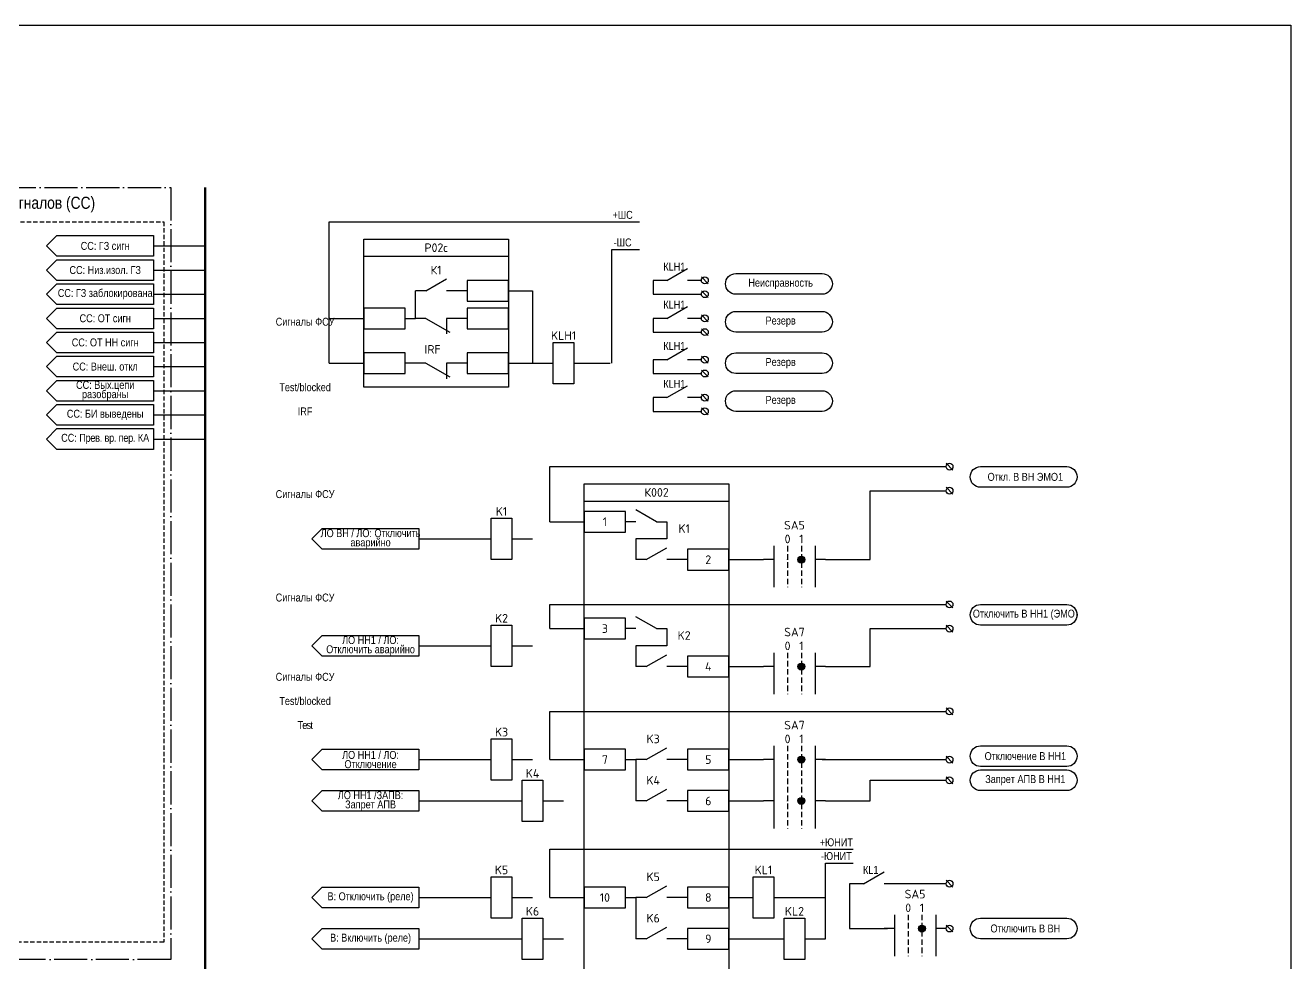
# Model space of a CAD drawing. Header units: millimetres. Extents: x 1657 to 8204, y -558 to 594.
# Drawn here: x 5766.8 to 6134, y 309.1 to 581 of the extents above; entities that cross this region are included whole.
import ezdxf
from ezdxf.enums import TextEntityAlignment as Align

# ---------------------------------------------------------------- set-up
doc = ezdxf.new("R2010")
doc.units = ezdxf.units.MM
doc.set_wipeout_variables(frame=1)
for name, pattern in [('ACAD_ISO04W100', [30, 24, -3, 0, -3]), ('HIDDEN', [9.525, 6.35, -3.175]), ('штриховая2', [0.375, 0.25, -0.125])]:
    doc.linetypes.add(name, pattern=pattern)
doc.layers.add('_ОРЗ_0.3', color=7, linetype='Continuous', lineweight=30)
doc.layers.add('TEXT', color=7, linetype='Continuous', lineweight=25)
doc.layers.add('Основная', color=7, linetype='Continuous')
doc.styles.add('2.3_GOST_RD', font='ARIALN.TTF', dxfattribs={"height": 2.3})
doc.styles.add('2.5_Gost_RD', font='ARIALN.TTF', dxfattribs={"height": 2.5})
doc.styles.add('2.5_ISOCPEUR', font='isocpeur.ttf', dxfattribs={"width": 0.9, "height": 2.5})
doc.styles.add('2.5_ISOCPEUR_1', font='isocpeur.ttf', dxfattribs={"height": 2.5})
doc.styles.add('3.5_Gost_RD', font='ARIALN.TTF', dxfattribs={"height": 3.5})

# ---------------------------------------------------------------- blocks, each defined once
blk = doc.blocks.new('*U42')
at = {"layer": 'Основная', "color": 0}
for p, q in [((0, 0), (2, 0)), ((2, 0), (40, 0)), ((40, 0), (42, 0))]:
    blk.add_line(p, q, dxfattribs=at)
blk = doc.blocks.new('*U95')
at = {"layer": 'Основная', "color": 0}
blk.add_line((0, 0), (7, -4), dxfattribs=at)
at = {"layer": 'Основная', "ltscale": 0.35}
blk.add_line((6, 0), (6, -4.5), dxfattribs=at)
blk = doc.blocks.new('*U103')
blk.add_lwpolyline([(0, 3), (-12, 3), (-12, -3), (0, -3)], close=True)
at = {"layer": 'Основная', "color": 0}
for p, q in [((-24, 0), (-27, 0)), ((-12, 0), (-18, 0))]:
    blk.add_line(p, q, dxfattribs=at)
at = {"ltscale": 0.25}
blk.add_blockref('*U95', (-24, 0), dxfattribs=at)
at = {"layer": 'Основная', "style": '2.5_ISOCPEUR'}
for tag, p in [('ОУ', (-22, 4)), ('K', (-21, 6)), ('В', (-6, 0))]:
    blk.add_attdef(tag, text='', height=2.5, dxfattribs=at).set_placement(p, align=Align.MIDDLE_CENTER)
blk = doc.blocks.new('*U53')
blk.add_lwpolyline([(0, 3), (-12, 3), (-12, -3), (0, -3)], close=True)
at = {"layer": 'Основная', "style": '2.5_ISOCPEUR'}
for tag, p in [('ОУ', (-7, 10)), ('В', (-6, 0))]:
    blk.add_attdef(tag, text='', height=2.5, dxfattribs=at).set_placement(p, align=Align.MIDDLE_CENTER)
blk = doc.blocks.new('SPEC_COS_H')
at = {"layer": 'Основная', "color": 0}
blk.add_line((0, 0), (6, 3.43), dxfattribs=at)
blk = doc.blocks.new('*U107')
blk.add_lwpolyline([(0, 3), (-12, 3), (-12, -3), (0, -3)], close=True)
at = {"layer": 'Основная', "color": 0}
for p, q in [((-24, 0), (-27, 0)), ((-12, 0), (-18, 0))]:
    blk.add_line(p, q, dxfattribs=at)
at = {"ltscale": 0.25}
blk.add_blockref('SPEC_COS_H', (-24, 0), dxfattribs=at)
at = {"layer": 'Основная', "style": '2.5_ISOCPEUR'}
for tag, p in [('ОУ', (-21, 6)), ('K', (-21, 6)), ('В', (-6, 0))]:
    blk.add_attdef(tag, text='', height=2.5, dxfattribs=at).set_placement(p, align=Align.MIDDLE_CENTER)
blk = doc.blocks.new('*U110')
at = {"layer": 'Основная', "color": 0}
for p, q in [((-9, 0), (-3, 0)), ((3, 0), (9, 0))]:
    blk.add_line(p, q, dxfattribs=at)
at = {"layer": 'Основная'}
blk.add_lwpolyline([(-3, 6), (3, 6), (3, -6), (-3, -6)], close=True, dxfattribs=at)
at = {"layer": 'Основная', "style": '2.5_ISOCPEUR'}
for tag, p in [('ОУ', (0, 8)), ('В2', (-7, -2)), ('В1', (7, -2))]:
    blk.add_attdef(tag, text='', height=2.5, dxfattribs=at).set_placement(p, align=Align.MIDDLE_CENTER)
blk = doc.blocks.new('*U248')
at = {"layer": 'Основная', "ltscale": 0.25}
blk.add_circle((0, 0), 1, dxfattribs=at)
blk = doc.blocks.new('*U109')
at = {"layer": 'Основная', "style": '2.5_ISOCPEUR'}
for tag, p in [('ОУ', (0, 4)), ('В', (0, -3))]:
    blk.add_attdef(tag, text='', height=2.5, dxfattribs=at).set_placement(p, align=Align.MIDDLE_CENTER)
at = {"ltscale": 0.25}
blk.add_blockref('*U248', (0, 0), dxfattribs=at)
at = {"layer": 'Основная', "ltscale": 0.25}
blk.add_line((1, -1), (-1, 1), dxfattribs=at)
blk = doc.blocks.new('*U106')
blk.add_lwpolyline([(0, 3), (-12, 3), (-12, -3), (0, -3)], close=True)
at = {"layer": 'Основная', "color": 0}
for p, q in [((-24, 0), (-27, 0)), ((-12, 0), (-18, 0))]:
    blk.add_line(p, q, dxfattribs=at)
at = {"ltscale": 0.25}
blk.add_blockref('SPEC_COS_H', (-24, 0), dxfattribs=at)
at = {"layer": 'Основная', "style": '2.5_ISOCPEUR'}
for tag, p in [('ОУ', (-13, 9)), ('K', (-13, 9)), ('В', (-6, 0))]:
    blk.add_attdef(tag, text='', height=2.5, dxfattribs=at).set_placement(p, align=Align.MIDDLE_CENTER)
blk = doc.blocks.new('*U54')
blk.add_lwpolyline([(0, 3), (-12, 3), (-12, -3), (0, -3)], close=True)
at = {"layer": 'Основная', "color": 0}
for p, q in [((-24, 0), (-27, 0)), ((-12, 0), (-18, 0))]:
    blk.add_line(p, q, dxfattribs=at)
at = {"ltscale": 0.25}
blk.add_blockref('SPEC_COS_H', (-24, 0), dxfattribs=at)
at = {"layer": 'Основная', "style": '2.5_ISOCPEUR'}
for tag, p in [('ОУ', (-22, 6)), ('K', (-21, 6)), ('В', (-6, 0))]:
    blk.add_attdef(tag, text='', height=2.5, dxfattribs=at).set_placement(p, align=Align.MIDDLE_CENTER)
blk = doc.blocks.new('*U108')
at = {"ltscale": 0.35}
h = blk.add_hatch(color=256, dxfattribs=at)
edge = h.paths.add_edge_path()
edge.add_arc((-2, 0), 0.01, 0, 360)
h = blk.add_hatch(color=256, dxfattribs=at)
edge = h.paths.add_edge_path()
edge.add_arc((2, 0), 1, 0, 360)
at = {"layer": 'Основная', "color": 0}
for p, q in [((-6, 4), (-6, -8)), ((6, 4), (6, -8)), ((-6, 0), (-9, 0)), ((9, 0), (6, 0))]:
    blk.add_line(p, q, dxfattribs=at)
at = {"layer": 'Основная', "color": 0, "linetype": 'HIDDEN', "ltscale": 0.25}
for p, q in [((-2, 4), (-2, -8)), ((2, 4), (2, -8))]:
    blk.add_line(p, q, dxfattribs=at)
at = {"layer": 'Основная', "ltscale": 0.35}
for centre, radius in [((-2, 0), 0.01), ((2, 0), 1)]:
    blk.add_circle(centre, radius, dxfattribs=at)
at = {"layer": 'Основная', "style": '2.5_ISOCPEUR'}
for tag, p in [('ОУ', (0, 10)), ('ОП1', (-2, 6)), ('ОП2', (2, 6)), ('В1', (-9, -2)), ('В2', (9, -2))]:
    blk.add_attdef(tag, text='', height=2.5, dxfattribs=at).set_placement(p, align=Align.MIDDLE_CENTER)

msp = doc.modelspace()

# ---------------------------------------------------------------- linework, layer by layer
at = {"lineweight": 100, "ltscale": 100}
msp.add_line((5819, 534), (5819, -110), dxfattribs=at)
at = {"ltscale": 100}
for p, q in [((5855, 483), (5855, 524)), ((5855, 524), (5945, 524)), ((5804, 517), (5819, 517)), ((5937, 483), (5937, 516)), ((5937, 516), (5945, 516)), ((5804, 510), (5819, 510)), ((5953, 507), (5949, 507)), ((5949, 507), (5949, 503)), ((5880, 496), (5880, 504)), ((5914, 504), (5914, 483)), ((5804, 503), (5819, 503)), ((5949, 503), (5963, 503)), ((5804, 496), (5819, 496)), ((5877, 496), (5880, 496)), ((5953, 496), (5949, 496)), ((5949, 496), (5949, 492)), ((5804, 489), (5819, 489)), ((5949, 492), (5963, 492)), ((5804, 482), (5819, 482)), ((5927.5, 483), (5936.5, 483)), ((5953, 484), (5949, 484)), ((5949, 484), (5949, 480)), ((5949, 480), (5963, 480)), ((5804, 475), (5819, 475)), ((5953, 473), (5949, 473)), ((5949, 473), (5949, 469)), ((5804, 468), (5819, 468)), ((5949, 469), (5963, 469)), ((5804, 461), (5819, 461)), ((5953, 437), (5953, 432)), ((5881, 432), (5896, 432)), ((5953, 432), (5944, 432)), ((5944, 432), (5944, 426)), ((5953, 406), (5953, 401)), ((5881, 401), (5896, 401)), ((5953, 401), (5944, 401)), ((5944, 401), (5944, 395)), ((5881, 368), (5896, 368)), ((5941, 368), (5944, 368)), ((5944, 368), (5944, 356)), ((5998, 368), (6034, 368)), ((5881, 356), (5905, 356)), ((5999, 316), (5999, 338)), ((5999, 338), (6007, 338)), ((6010, 332), (6006, 332)), ((5881, 328), (5896, 328)), ((5941, 328), (5944, 328)), ((5944, 328), (5944, 316)), ((5990, 328), (5999, 328)), ((5881, 316), (5905, 316))]:
    msp.add_line(p, q, dxfattribs=at)
at = {"color": 251, "linetype": 'ACAD_ISO04W100', "lineweight": 30, "ltscale": 0.4, "true_color": 0x58595b}
msp.add_lwpolyline([(5724, 534), (5809, 534), (5809, 310), (5724, 310)], close=True, dxfattribs=at)
at = {"linetype": 'штриховая2', "ltscale": 5}
msp.add_lwpolyline([(5726, 524), (5807, 524), (5807, 315), (5726, 315)], close=True, dxfattribs=at)
at = {"ltscale": 100}
for points in [[(5773, 517), (5776, 520), (5804, 520), (5804, 514), (5776, 514), (5773, 517)], [(5773, 510), (5776, 513), (5804, 513), (5804, 507), (5776, 507), (5773, 510)], [(5773, 503), (5776, 506), (5804, 506), (5804, 500), (5776, 500), (5773, 503)], [(5907, 504), (5914, 504)], [(5773, 496), (5776, 499), (5804, 499), (5804, 493), (5776, 493), (5773, 496)], [(5855, 496), (5865, 496)], [(5773, 489), (5776, 492), (5804, 492), (5804, 486), (5776, 486), (5773, 489)], [(5773, 482), (5776, 485), (5804, 485), (5804, 479), (5776, 479), (5773, 482)], [(5855, 483), (5865, 483)], [(5880, 483), (5877, 483)], [(5907, 483), (5909, 483)], [(5909, 483), (5920, 483)], [(5773, 475), (5776, 478), (5804, 478), (5804, 472), (5776, 472), (5773, 475)], [(5773, 468), (5776, 471), (5804, 471), (5804, 465), (5776, 465), (5773, 468)], [(5773, 461), (5776, 464), (5804, 464), (5804, 458), (5776, 458), (5773, 461)], [(5919, 437), (5919, 453), (6034, 453)], [(5919, 437), (5929, 437)], [(5944, 437), (5941, 437)], [(5971, 426), (5981, 426)], [(5971, 426), (5981, 426)], [(5919, 406), (5919, 413), (6034, 413)], [(5919, 406), (5929, 406)], [(5944, 406), (5941, 406)], [(5971, 395), (5981, 395)], [(5971, 395), (5981, 395)], [(5971, 395), (5981, 395)], [(5919, 368), (5919, 382), (6034, 382)], [(5919, 368), (5929, 368)], [(5971, 368), (5981, 368)], [(5971, 356), (5981, 356)], [(5919, 328), (5919, 342), (6007, 342)], [(6006, 332), (6006, 319), (6017, 319)], [(5919, 328), (5929, 328)], [(5971, 328), (5973, 328)], [(5971, 316), (5982, 316)]]:
    msp.add_lwpolyline(points, dxfattribs=at)
at = {"color": 30, "ltscale": 100, "true_color": 0xf7941d}
for points in [[(5973, 503, -1), (5973, 509), (5998, 509, -1), (5998, 503)], [(5973, 492, -1), (5973, 498), (5998, 498, -1), (5998, 492)], [(5973, 480, -1), (5973, 486), (5998, 486, -1), (5998, 480)], [(5973, 469, -1), (5973, 475), (5998, 475, -1), (5998, 469)]]:
    msp.add_lwpolyline(points, format="xyb", close=True, dxfattribs=at)
at = {"color": 4, "ltscale": 100}
msp.add_lwpolyline([(6044, 447, -1), (6044, 453), (6069, 453, -1), (6069, 447)], format="xyb", close=True, dxfattribs=at)
at = {"color": 1, "ltscale": 100}
msp.add_lwpolyline([(6044, 407, -1), (6044, 413), (6069, 413, -1), (6069, 407)], format="xyb", close=True, dxfattribs=at)
at = {"color": 3, "ltscale": 100}
for points in [[(6044, 366, -1), (6044, 372), (6069, 372, -1), (6069, 366)], [(6044, 359, -1), (6044, 365), (6069, 365, -1), (6069, 359)]]:
    msp.add_lwpolyline(points, format="xyb", close=True, dxfattribs=at)
at = {"ltscale": 100}
msp.add_lwpolyline([(6044, 316, -1), (6044, 322), (6069, 322, -1), (6069, 316)], format="xyb", close=True, dxfattribs=at)
at = {"layer": '_ОРЗ_0.3', "ltscale": 100}
for points in [[(5865, 519), (5907, 519), (5907, 476), (5865, 476)], [(5929, 448), (5971, 448), (5971, 143), (5929, 143)]]:
    msp.add_lwpolyline(points, close=True, dxfattribs=at)
at = {"layer": 'Основная', "color": 0}
for p, q in [((5950, 437), (5953, 437)), ((5950, 406), (5953, 406))]:
    msp.add_line(p, q, dxfattribs=at)
at = {"layer": 'Основная', "ltscale": 100}
for points in [[(5881, 435), (5881, 429), (5853, 429), (5850, 432), (5853, 435)], [(5881, 404), (5881, 398), (5853, 398), (5850, 401), (5853, 404)], [(5881, 371), (5881, 365), (5853, 365), (5850, 368), (5853, 371)], [(5881, 359), (5881, 353), (5853, 353), (5850, 356), (5853, 359)], [(5881, 331), (5881, 325), (5853, 325), (5850, 328), (5853, 331)], [(5881, 319), (5881, 313), (5853, 313), (5850, 316), (5853, 319)]]:
    msp.add_lwpolyline(points, close=True, dxfattribs=at)

# ---------------------------------------------------------------- block references
at = {"ltscale": 0.25}
for name, p in [('*U42', (5865, 514)), ('SPEC_COS_H', (5953, 507)), ('*U109', (5964, 507)), ('SPEC_COS_H', (5953, 496)), ('*U109', (5964, 496)), ('SPEC_COS_H', (5953, 484)), ('*U109', (5964, 484)), ('SPEC_COS_H', (5953, 473)), ('*U109', (5964, 473)), ('*U42', (5929, 443)), ('*U109', (6035, 362)), ('SPEC_COS_H', (6010, 332)), ('*U109', (6035, 332)), ('*U109', (6035, 319))]:
    msp.add_blockref(name, p, dxfattribs=at)
at = {"ltscale": 0.35}
ref = msp.add_blockref('*U110', (5923, 483), dxfattribs=at)
ref.add_attrib('ОУ', 'KLH1', dxfattribs={"layer": 'Основная', "height": 2.5, "style": '2.5_ISOCPEUR'}).set_placement((5923, 491), align=Align.MIDDLE_CENTER)
ref = msp.add_blockref('*U110', (5905, 432), dxfattribs=at)
ref.add_attrib('ОУ', 'K1', dxfattribs={"layer": 'Основная', "height": 2.5, "style": '2.5_ISOCPEUR'}).set_placement((5905, 440), align=Align.MIDDLE_CENTER)
at = {"ltscale": 0.25, "xscale": -1}
for p in [(5950, 437), (5950, 406)]:
    msp.add_blockref('SPEC_COS_H', p, dxfattribs=at)
at = {"ltscale": 0.35}
ref = msp.add_blockref('*U108', (5990, 426), dxfattribs=at)
ref.add_attrib('ОУ', 'SA5', dxfattribs={"layer": 'Основная', "height": 2.5, "style": '2.5_ISOCPEUR'}).set_placement((5990, 436), align=Align.MIDDLE_CENTER)
ref.add_attrib('ОП1', '0', dxfattribs={"layer": 'Основная', "height": 2.5, "style": '2.5_ISOCPEUR'}).set_placement((5988, 432), align=Align.MIDDLE_CENTER)
ref.add_attrib('ОП2', '1', dxfattribs={"layer": 'Основная', "height": 2.5, "style": '2.5_ISOCPEUR'}).set_placement((5992, 432), align=Align.MIDDLE_CENTER)
ref = msp.add_blockref('*U110', (5905, 401), dxfattribs=at)
ref.add_attrib('ОУ', 'K2', dxfattribs={"layer": 'Основная', "height": 2.5, "style": '2.5_ISOCPEUR'}).set_placement((5905, 409), align=Align.MIDDLE_CENTER)
ref = msp.add_blockref('*U108', (5990, 395), dxfattribs=at)
ref.add_attrib('ОУ', 'SA7', dxfattribs={"layer": 'Основная', "height": 2.5, "style": '2.5_ISOCPEUR'}).set_placement((5990, 405), align=Align.MIDDLE_CENTER)
ref.add_attrib('ОП1', '0', dxfattribs={"layer": 'Основная', "height": 2.5, "style": '2.5_ISOCPEUR'}).set_placement((5988, 401), align=Align.MIDDLE_CENTER)
ref.add_attrib('ОП2', '1', dxfattribs={"layer": 'Основная', "height": 2.5, "style": '2.5_ISOCPEUR'}).set_placement((5992, 401), align=Align.MIDDLE_CENTER)
ref = msp.add_blockref('*U108', (5990, 368), dxfattribs=at)
ref.add_attrib('ОУ', 'SA7', dxfattribs={"layer": 'Основная', "height": 2.5, "style": '2.5_ISOCPEUR'}).set_placement((5990, 378), align=Align.MIDDLE_CENTER)
ref.add_attrib('ОП1', '0', dxfattribs={"layer": 'Основная', "height": 2.5, "style": '2.5_ISOCPEUR'}).set_placement((5988, 374), align=Align.MIDDLE_CENTER)
ref.add_attrib('ОП2', '1', dxfattribs={"layer": 'Основная', "height": 2.5, "style": '2.5_ISOCPEUR'}).set_placement((5992, 374), align=Align.MIDDLE_CENTER)
ref = msp.add_blockref('*U110', (5905, 368), dxfattribs=at)
ref.add_attrib('ОУ', 'K3', dxfattribs={"layer": 'Основная', "height": 2.5, "style": '2.5_ISOCPEUR'}).set_placement((5905, 376), align=Align.MIDDLE_CENTER)
ref = msp.add_blockref('*U110', (5914, 356), dxfattribs=at)
ref.add_attrib('ОУ', 'K4', dxfattribs={"layer": 'Основная', "height": 2.5, "style": '2.5_ISOCPEUR'}).set_placement((5914, 364), align=Align.MIDDLE_CENTER)
msp.add_blockref('*U108', (5990, 356), dxfattribs=at)
ref = msp.add_blockref('*U110', (5905, 328), dxfattribs=at)
ref.add_attrib('ОУ', 'K5', dxfattribs={"layer": 'Основная', "height": 2.5, "style": '2.5_ISOCPEUR'}).set_placement((5905, 336), align=Align.MIDDLE_CENTER)
ref = msp.add_blockref('*U110', (5981, 328), dxfattribs=at)
ref.add_attrib('ОУ', 'KL1', dxfattribs={"layer": 'Основная', "height": 2.5, "style": '2.5_ISOCPEUR'}).set_placement((5981, 336), align=Align.MIDDLE_CENTER)
ref = msp.add_blockref('*U110', (5914, 316), dxfattribs=at)
ref.add_attrib('ОУ', 'K6', dxfattribs={"layer": 'Основная', "height": 2.5, "style": '2.5_ISOCPEUR'}).set_placement((5914, 324), align=Align.MIDDLE_CENTER)
ref = msp.add_blockref('*U110', (5990, 316), dxfattribs=at)
ref.add_attrib('ОУ', 'KL2', dxfattribs={"layer": 'Основная', "height": 2.5, "style": '2.5_ISOCPEUR'}).set_placement((5990, 324), align=Align.MIDDLE_CENTER)
at = {"layer": '_ОРЗ_0.3', "ltscale": 0.25}
ref = msp.add_blockref('*U107', (5907, 504), dxfattribs=at)
ref.add_attrib('ОУ', 'К1', dxfattribs={"layer": 'Основная', "height": 2.5, "style": '2.5_ISOCPEUR'}).set_placement((5886, 510), align=Align.MIDDLE_CENTER)
for name, p in [('*U53', (5877, 496)), ('*U103', (5907, 496)), ('*U53', (5877, 483))]:
    msp.add_blockref(name, p, dxfattribs=at)
ref = msp.add_blockref('*U103', (5907, 483), dxfattribs=at)
ref.add_attrib('ОУ', 'IRF', dxfattribs={"layer": 'Основная', "height": 2.5, "style": '2.5_ISOCPEUR'}).set_placement((5885, 487), align=Align.MIDDLE_CENTER)
ref = msp.add_blockref('*U53', (5941, 437), dxfattribs=at)
ref.add_attrib('В', '1', dxfattribs={"layer": 'Основная', "height": 2.5, "style": '2.5_ISOCPEUR'}).set_placement((5935, 437), align=Align.MIDDLE_CENTER)
ref = msp.add_blockref('*U106', (5971, 426), dxfattribs=at)
ref.add_attrib('ОУ', 'K1', dxfattribs={"layer": 'Основная', "height": 2.5, "style": '2.5_ISOCPEUR'}).set_placement((5958, 435), align=Align.MIDDLE_CENTER)
ref.add_attrib('В', '2', dxfattribs={"layer": 'Основная', "height": 2.5, "style": '2.5_ISOCPEUR'}).set_placement((5965, 426), align=Align.MIDDLE_CENTER)
ref = msp.add_blockref('*U53', (5941, 406), dxfattribs=at)
ref.add_attrib('В', '3', dxfattribs={"layer": 'Основная', "height": 2.5, "style": '2.5_ISOCPEUR'}).set_placement((5935, 406), align=Align.MIDDLE_CENTER)
ref = msp.add_blockref('*U106', (5971, 395), dxfattribs=at)
ref.add_attrib('ОУ', 'K2', dxfattribs={"layer": 'Основная', "height": 2.5, "style": '2.5_ISOCPEUR'}).set_placement((5958, 404), align=Align.MIDDLE_CENTER)
ref.add_attrib('В', '4', dxfattribs={"layer": 'Основная', "height": 2.5, "style": '2.5_ISOCPEUR'}).set_placement((5965, 395), align=Align.MIDDLE_CENTER)
ref = msp.add_blockref('*U54', (5971, 368), dxfattribs=at)
ref.add_attrib('ОУ', 'K3', dxfattribs={"layer": 'Основная', "height": 2.5, "style": '2.5_ISOCPEUR'}).set_placement((5949, 374), align=Align.MIDDLE_CENTER)
ref.add_attrib('В', '5', dxfattribs={"layer": 'Основная', "height": 2.5, "style": '2.5_ISOCPEUR'}).set_placement((5965, 368), align=Align.MIDDLE_CENTER)
ref = msp.add_blockref('*U53', (5941, 368), dxfattribs=at)
ref.add_attrib('В', '7', dxfattribs={"layer": 'Основная', "height": 2.5, "style": '2.5_ISOCPEUR'}).set_placement((5935, 368), align=Align.MIDDLE_CENTER)
ref = msp.add_blockref('*U54', (5971, 356), dxfattribs=at)
ref.add_attrib('ОУ', 'K4', dxfattribs={"layer": 'Основная', "height": 2.5, "style": '2.5_ISOCPEUR'}).set_placement((5949, 362), align=Align.MIDDLE_CENTER)
ref.add_attrib('В', '6', dxfattribs={"layer": 'Основная', "height": 2.5, "style": '2.5_ISOCPEUR'}).set_placement((5965, 356), align=Align.MIDDLE_CENTER)
ref = msp.add_blockref('*U54', (5971, 328), dxfattribs=at)
ref.add_attrib('ОУ', 'K5', dxfattribs={"layer": 'Основная', "height": 2.5, "style": '2.5_ISOCPEUR'}).set_placement((5949, 334), align=Align.MIDDLE_CENTER)
ref.add_attrib('В', '8', dxfattribs={"layer": 'Основная', "height": 2.5, "style": '2.5_ISOCPEUR'}).set_placement((5965, 328), align=Align.MIDDLE_CENTER)
ref = msp.add_blockref('*U53', (5941, 328), dxfattribs=at)
ref.add_attrib('В', '10', dxfattribs={"layer": 'Основная', "height": 2.5, "style": '2.5_ISOCPEUR'}).set_placement((5935, 328), align=Align.MIDDLE_CENTER)
ref = msp.add_blockref('*U54', (5971, 316), dxfattribs=at)
ref.add_attrib('ОУ', 'K6', dxfattribs={"layer": 'Основная', "height": 2.5, "style": '2.5_ISOCPEUR'}).set_placement((5949, 322), align=Align.MIDDLE_CENTER)
ref.add_attrib('В', '9', dxfattribs={"layer": 'Основная', "height": 2.5, "style": '2.5_ISOCPEUR'}).set_placement((5965, 316), align=Align.MIDDLE_CENTER)

# ---------------------------------------------------------------- texts
at = {"color": 30, "ltscale": 100, "insert": (5766.5, 529), "char_height": 3.5, "width": 85, "attachment_point": 5, "style": '3.5_Gost_RD'}
msp.add_mtext('Сборка сигналов (СС)', dxfattribs=at)
at = {"ltscale": 100, "char_height": 2.3, "attachment_point": 5, "style": '2.5_Gost_RD'}
for s, insert, width in [('\\pxsm0.7;СС: ГЗ сигн', (5790, 517), 28), ('\\pxsm0.7;СС: Низ.изол. ГЗ', (5790, 510), 28), ('\\pxsm0.7;Неисправность', (5986, 506), 31), ('\\pxsm0.7;СС: ГЗ заблокирована', (5790, 503), 28), ('\\pxsm0.7;СС: ОТ сигн', (5790, 496), 28), ('\\pxsm0.7;Резерв', (5986, 495), 31), ('\\pxsm0.7;СС: ОТ НН сигн', (5790, 489), 28), ('\\pxsm0.7;СС: Внеш. откл', (5790, 482), 28), ('\\pxsm0.7;Резерв', (5986, 483), 31), ('\\pxsm0.7;СС: Вых.цепи разобраны', (5790, 475), 28), ('\\pxsm0.7;Резерв', (5986, 472), 31), ('\\pxsm0.7;СС: БИ выведены', (5790, 468), 28), ('\\pxsm0.7;СС: {\\T0.95;Прев. вр. пер.} КА', (5790, 461), 28), ('\\pxsm0.7;Откл. В ВН ЭМО1', (6057, 450), 31), ('\\pxsm0.7;Отключить В НН1 (ЭМО)', (6057, 410), 31), ('\\pxsm0.7;Отключение В НН1 ', (6057, 369), 31), ('\\pxsm0.7;Запрет АПВ В НН1 ', (6057, 362), 31), ('\\pxsm0.7;В: Отключить (реле)', (5867, 328), 28), ('\\pxsm0.7;Отключить В ВН', (6057, 319), 31), ('\\pxsm0.7;В: Включить (реле)', (5867, 316), 28)]:
    msp.add_mtext(s, dxfattribs=dict(at, insert=insert, width=width))
at = {"color": 2, "ltscale": 0.25, "true_color": 0xf1eb1f, "char_height": 2.5, "width": 42, "attachment_point": 5, "style": '2.5_ISOCPEUR_1'}
for s, insert in [('{\\C256;Р02с}', (5886, 516.5)), ('{\\C256;К002}', (5950, 445.5))]:
    msp.add_mtext(s, dxfattribs=dict(at, insert=insert))
at = {"layer": 'TEXT', "ltscale": 100, "char_height": 2.3, "attachment_point": 5}
for s, insert, width, style in [('\\pxi-3,l4,sm0.7,t4;+ШС', (5939, 526), 28, '2.5_Gost_RD'), ('\\pxi-3,l4,sm0.7,t4;-ШС', (5939, 518), 28, '2.5_Gost_RD'), ('\\pxi-3,l4,sm0.7,t4;КLH1', (5954, 511), 28, '2.5_Gost_RD'), ('\\pxi-3,l4,sm0.7,t4;КLH1', (5954, 500), 28, '2.5_Gost_RD'), ('\\pxsm0.75;Сигналы ФСУ', (5848, 495), 28, '2.3_GOST_RD'), ('\\pxi-3,l4,sm0.7,t4;КLH1', (5954, 488), 28, '2.5_Gost_RD'), ('\\pxi-3,l4,sm0.7,t4;КLH1', (5954, 477), 28, '2.5_Gost_RD'), ('\\pxsm0.75;Сигналы ФСУ', (5848, 445), 28, '2.3_GOST_RD'), ('\\pxsm0.7;ЛО ВН / ЛО: Отключить аварийно', (5867, 432), 29.7284, '2.5_Gost_RD'), ('\\pxsm0.75;Сигналы ФСУ', (5848, 415), 28, '2.3_GOST_RD'), ('\\pxsm0.7;ЛО НН1 / ЛО: Отключить аварийно', (5867, 401), 29.7284, '2.5_Gost_RD'), ('\\pxsm0.75;Сигналы ФСУ', (5848, 392), 28, '2.3_GOST_RD'), ('\\pxsm0.7;ЛО НН1 / ЛО: Отключение', (5867, 368), 28, '2.5_Gost_RD'), ('\\pxsm0.7;ЛО НН1 /ЗАПВ: Запрет АПВ', (5867, 356), 28, '2.5_Gost_RD'), ('\\pxi-3,l4,sm0.7,t4;+ЮНИТ', (6001, 344), 28, '2.5_Gost_RD'), ('\\pxi-3,l4,sm0.7,t4;-ЮНИТ', (6001, 340), 28, '2.5_Gost_RD'), ('\\pxi-3,l4,sm0.7,t4;КL1', (6011, 336), 28, '2.5_Gost_RD')]:
    msp.add_mtext(s, dxfattribs=dict(at, insert=insert, width=width, style=style))
at = {"layer": 'TEXT', "color": 0, "ltscale": 100, "char_height": 2.3, "width": 28, "attachment_point": 5, "style": '2.3_GOST_RD'}
for s, insert in [('{\\C256;Test/blocked}', (5848, 476)), ('{\\C256;IRF}', (5848, 469)), ('{\\T0.85;\\C256;Test}', (5848, 378))]:
    msp.add_mtext(s, dxfattribs=dict(at, insert=insert))
at = {"layer": 'TEXT', "color": 1, "ltscale": 100, "insert": (5848, 385), "char_height": 2.3, "width": 28, "attachment_point": 5, "style": '2.3_GOST_RD'}
msp.add_mtext('{\\C256;Test/blocked}', dxfattribs=at)

# ---------------------------------------------------------------- next in the draw order: linework, layer by layer
at = {"ltscale": 100}
for p, q in [((5963, 507), (5959, 507)), ((5963, 496), (5959, 496)), ((5963, 484), (5959, 484)), ((5963, 473), (5959, 473)), ((6034, 332), (6016, 332))]:
    msp.add_line(p, q, dxfattribs=at)
msp.add_lwpolyline([(5999, 356), (6012, 356), (6012, 362), (6034, 362)], dxfattribs=at)

# ---------------------------------------------------------------- next in the draw order: block references
at = {"ltscale": 0.25}
for p in [(5964, 503), (5964, 492), (5964, 480), (5964, 469), (6035, 453), (6035, 446), (6035, 413), (6035, 406), (6035, 382), (6035, 368)]:
    msp.add_blockref('*U109', p, dxfattribs=at)
at = {"ltscale": 0.35}
ref = msp.add_blockref('*U108', (6025, 319), dxfattribs=at)
ref.add_attrib('ОУ', 'SA5', dxfattribs={"layer": 'Основная', "height": 2.5, "style": '2.5_ISOCPEUR'}).set_placement((6025, 329), align=Align.MIDDLE_CENTER)
ref.add_attrib('ОП1', '0', dxfattribs={"layer": 'Основная', "height": 2.5, "style": '2.5_ISOCPEUR'}).set_placement((6023, 325), align=Align.MIDDLE_CENTER)
ref.add_attrib('ОП2', '1', dxfattribs={"layer": 'Основная', "height": 2.5, "style": '2.5_ISOCPEUR'}).set_placement((6027, 325), align=Align.MIDDLE_CENTER)

# ---------------------------------------------------------------- next in the draw order: linework, layer by layer
at = {"ltscale": 100}
msp.add_lwpolyline([(5134, 581), (6134, 581), (6134, -464), (5134, -464)], close=True, dxfattribs=at)
for points in [[(5999, 426), (6012, 426), (6012, 446), (6034, 446)], [(5999, 395), (6012, 395), (6012, 406), (6034, 406)]]:
    msp.add_lwpolyline(points, dxfattribs=at)

doc.saveas('drawing.dxf')
